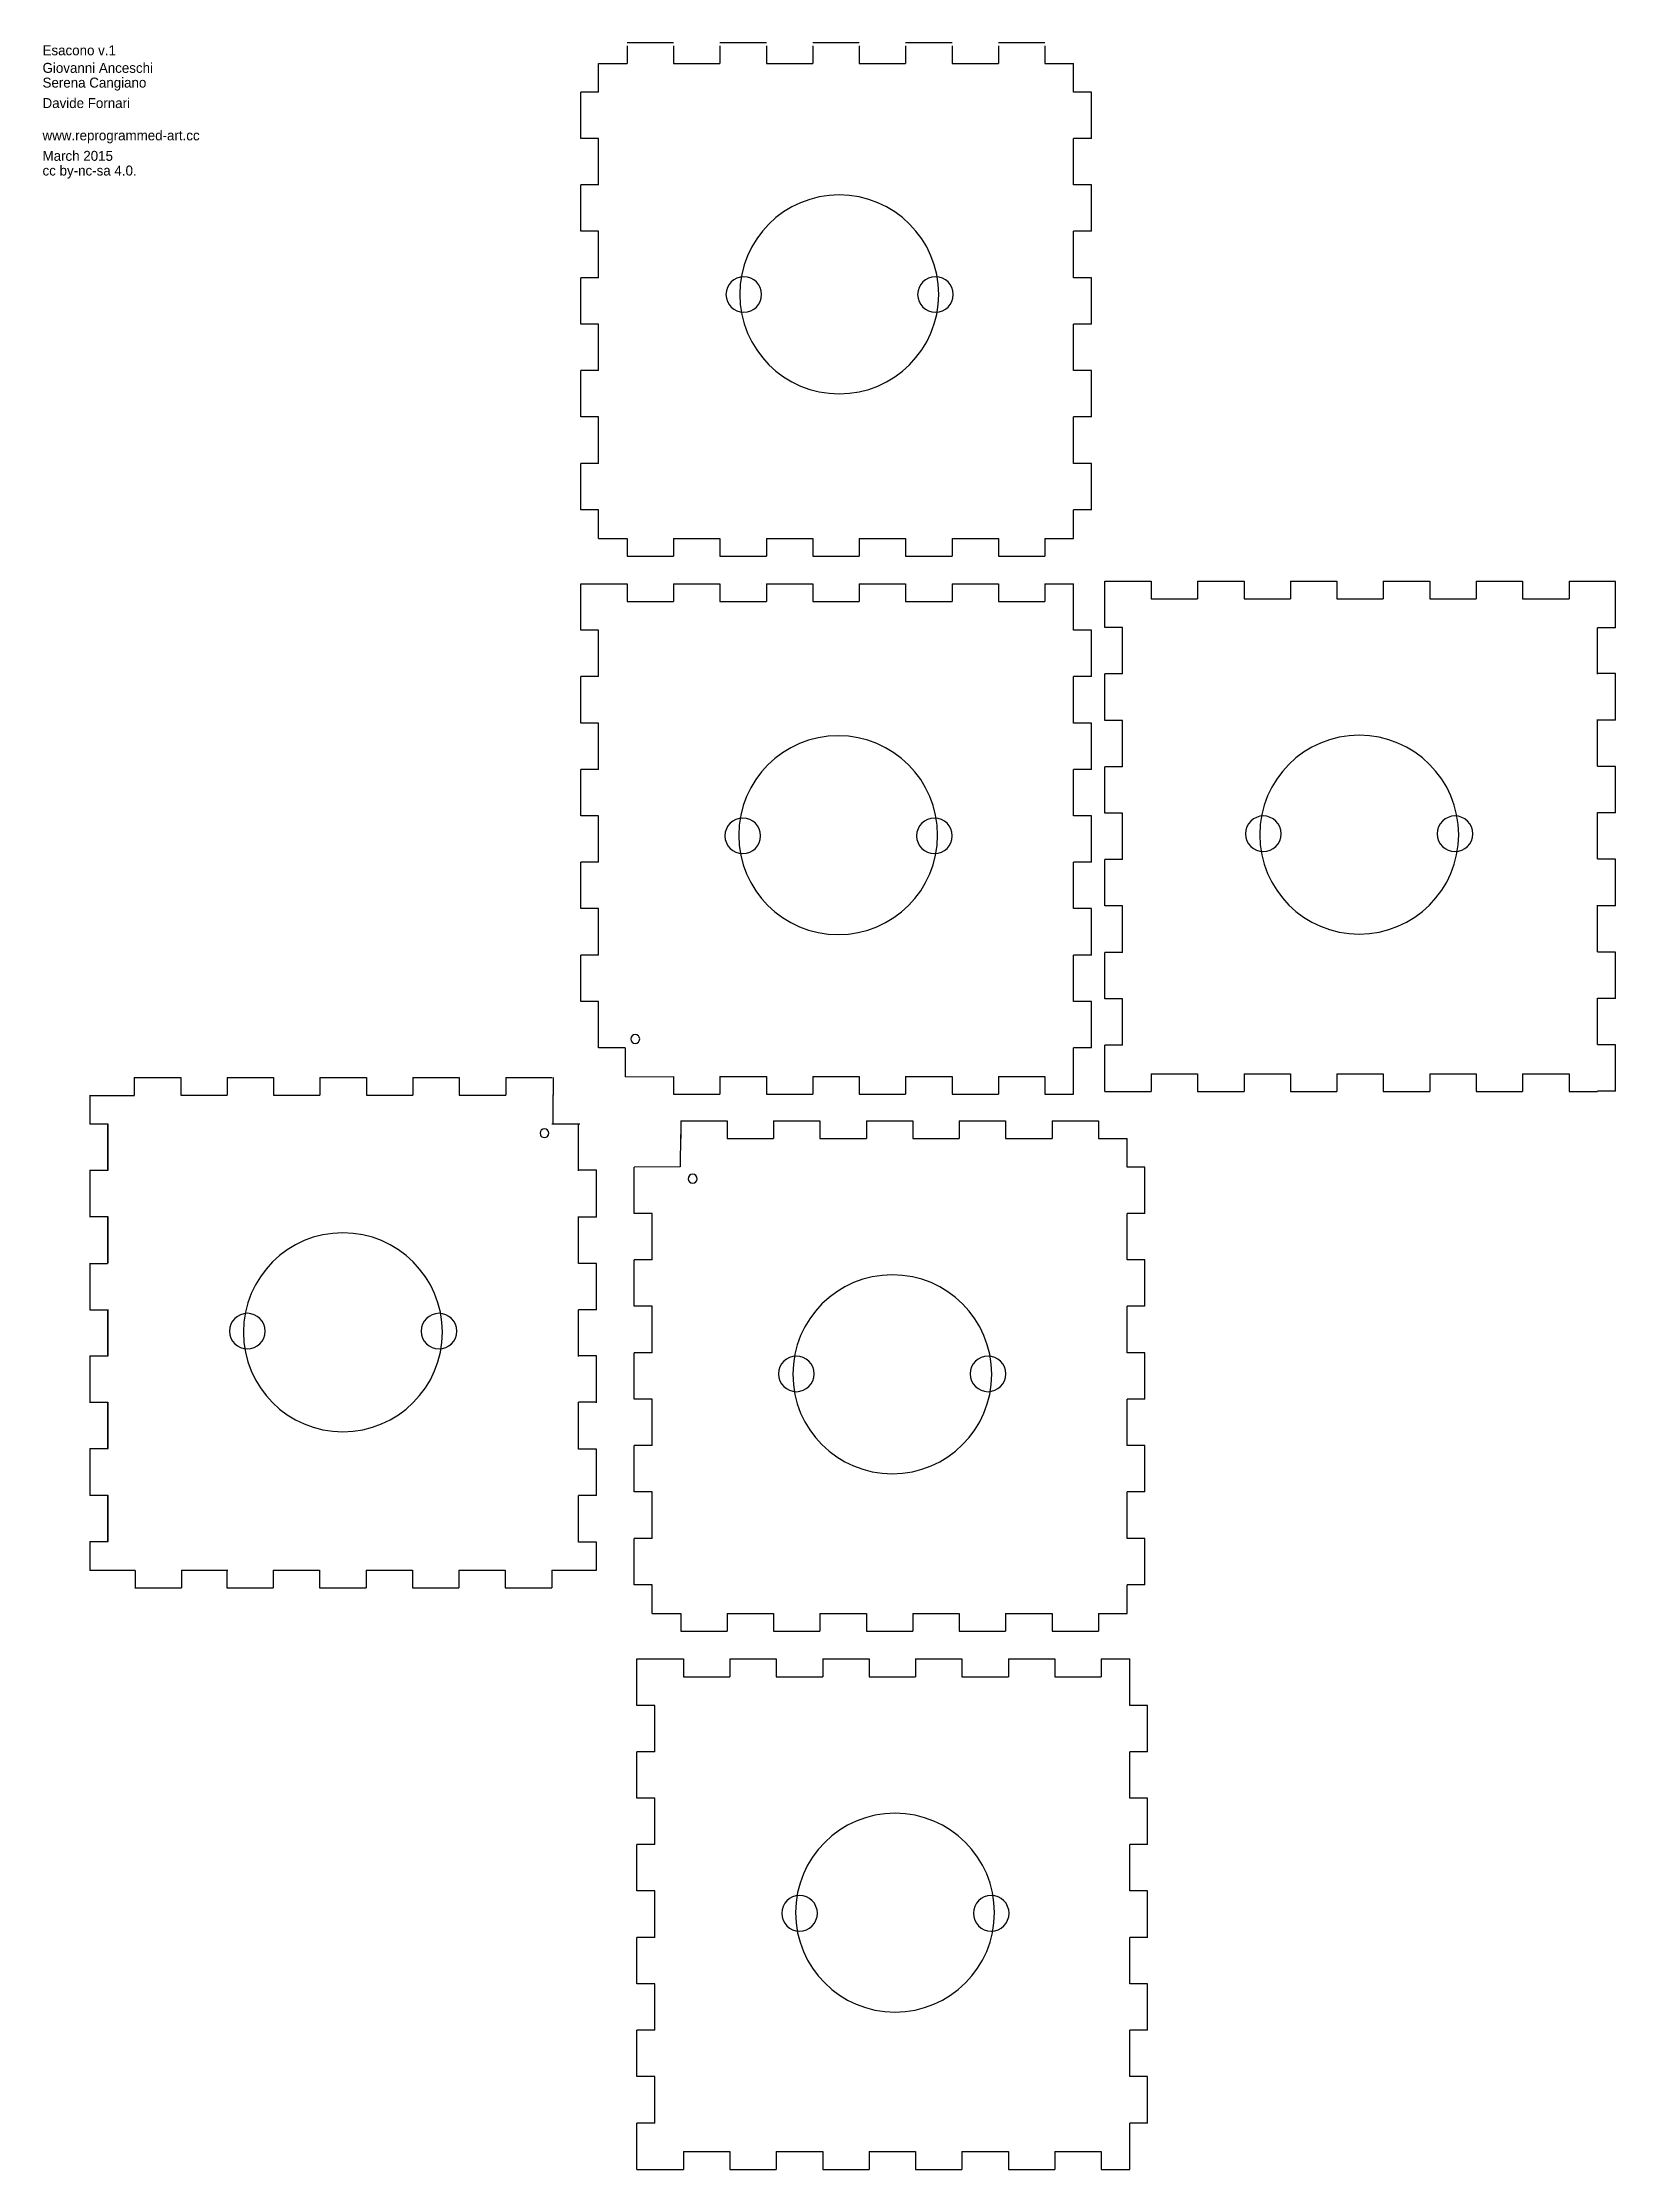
# Model space of a CAD drawing. Extents: x 11 to 541, y 11 to 728.
import ezdxf

# ---------------------------------------------------------------- set-up
doc = ezdxf.new("R2010")
doc.units = 0
doc.header["$MEASUREMENT"] = 0
doc.layers.add('LIVELLO_1', color=7, linetype='CONTINUOUS')
doc.layers.add('LIVELLO_2', color=7, linetype='CONTINUOUS')

# ---------------------------------------------------------------- blocks, each defined once
blk = doc.blocks.new('BLOCK_2')
at = {"layer": 'LIVELLO_1', "color": 7}
for points in [[(427.92, 461.43), (427.92, 458.12), (425.24, 455.43), (421.92, 455.43), (418.61, 455.43), (415.92, 458.12), (415.92, 461.43), (415.92, 464.75), (418.61, 467.43), (421.92, 467.43), (425.24, 467.43), (427.92, 464.75), (427.92, 461.43)], [(492.48, 461.43), (492.48, 458.12), (489.79, 455.43), (486.48, 455.43), (483.17, 455.43), (480.48, 458.12), (480.48, 461.43), (480.48, 464.75), (483.17, 467.43), (486.48, 467.43), (489.79, 467.43), (492.48, 464.75), (492.48, 461.43)]]:
    blk.add_open_spline(points, degree=3, knots=[0, 0, 0, 0, 1, 1, 1, 2, 2, 2, 3, 3, 3, 4, 4, 4, 4], dxfattribs=at)
blk = doc.blocks.new('BLOCK_3')
at = {"layer": 'LIVELLO_1', "color": 7}
for points in [[(271.73, 97.72), (271.73, 94.41), (269.04, 91.72), (265.73, 91.72), (262.42, 91.72), (259.73, 94.41), (259.73, 97.72), (259.73, 101.03), (262.42, 103.72), (265.73, 103.72), (269.04, 103.72), (271.73, 101.03), (271.73, 97.72)], [(336.29, 97.72), (336.29, 94.41), (333.6, 91.72), (330.29, 91.72), (326.98, 91.72), (324.29, 94.41), (324.29, 97.72), (324.29, 101.03), (326.98, 103.72), (330.29, 103.72), (333.6, 103.72), (336.29, 101.03), (336.29, 97.72)]]:
    blk.add_open_spline(points, degree=3, knots=[0, 0, 0, 0, 1, 1, 1, 2, 2, 2, 3, 3, 3, 4, 4, 4, 4], dxfattribs=at)
blk = doc.blocks.new('BLOCK_4')
at = {"layer": 'LIVELLO_1', "color": 7}
for points in [[(252.94, 643.11), (252.94, 639.8), (250.26, 637.11), (246.94, 637.11), (243.63, 637.11), (240.94, 639.8), (240.94, 643.11), (240.94, 646.43), (243.63, 649.11), (246.94, 649.11), (250.26, 649.11), (252.94, 646.43), (252.94, 643.11)], [(317.5, 643.11), (317.5, 639.8), (314.82, 637.11), (311.5, 637.11), (308.19, 637.11), (305.5, 639.8), (305.5, 643.11), (305.5, 646.43), (308.19, 649.11), (311.5, 649.11), (314.82, 649.11), (317.5, 646.43), (317.5, 643.11)]]:
    blk.add_open_spline(points, degree=3, knots=[0, 0, 0, 0, 1, 1, 1, 2, 2, 2, 3, 3, 3, 4, 4, 4, 4], dxfattribs=at)
blk = doc.blocks.new('BLOCK_5')
at = {"layer": 'LIVELLO_1', "color": 7}
for points in [[(270.64, 279.46), (270.64, 276.15), (267.96, 273.46), (264.64, 273.46), (261.33, 273.46), (258.64, 276.15), (258.64, 279.46), (258.64, 282.77), (261.33, 285.46), (264.64, 285.46), (267.96, 285.46), (270.64, 282.77), (270.64, 279.46)], [(335.2, 279.46), (335.2, 276.15), (332.51, 273.46), (329.2, 273.46), (325.89, 273.46), (323.2, 276.15), (323.2, 279.46), (323.2, 282.77), (325.89, 285.46), (329.2, 285.46), (332.51, 285.46), (335.2, 282.77), (335.2, 279.46)]]:
    blk.add_open_spline(points, degree=3, knots=[0, 0, 0, 0, 1, 1, 1, 2, 2, 2, 3, 3, 3, 4, 4, 4, 4], dxfattribs=at)
blk = doc.blocks.new('BLOCK_6')
at = {"layer": 'LIVELLO_1', "color": 7}
for points in [[(252.59, 460.73), (252.59, 457.41), (249.91, 454.73), (246.59, 454.73), (243.28, 454.73), (240.59, 457.41), (240.59, 460.73), (240.59, 464.04), (243.28, 466.73), (246.59, 466.73), (249.91, 466.73), (252.59, 464.04), (252.59, 460.73)], [(317.15, 460.73), (317.15, 457.41), (314.46, 454.73), (311.15, 454.73), (307.84, 454.73), (305.15, 457.41), (305.15, 460.73), (305.15, 464.04), (307.84, 466.73), (311.15, 466.73), (314.46, 466.73), (317.15, 464.04), (317.15, 460.73)]]:
    blk.add_open_spline(points, degree=3, knots=[0, 0, 0, 0, 1, 1, 1, 2, 2, 2, 3, 3, 3, 4, 4, 4, 4], dxfattribs=at)

msp = doc.modelspace()

# ---------------------------------------------------------------- linework, layer by layer
at = {"layer": 'LIVELLO_1', "color": 7}
for points in [[(207.64, 728), (223.27, 728)], [(207.64, 726.94), (207.64, 720.94)], [(223.27, 726.94), (223.27, 720.94)], [(238.91, 728), (254.55, 728)], [(238.91, 726.94), (238.91, 720.94)], [(254.55, 726.94), (254.55, 720.94)], [(270.18, 728), (285.82, 728)], [(270.18, 726.94), (270.18, 720.94)], [(285.82, 726.94), (285.82, 720.94)], [(301.45, 728), (317.09, 728)], [(301.45, 726.94), (301.45, 720.94)], [(317.09, 726.94), (317.09, 720.94)], [(332.73, 728), (348.36, 728)], [(332.73, 726.94), (332.73, 720.94)], [(348.36, 726.94), (348.36, 720.94)], [(198, 720.94), (207.64, 720.94)], [(198, 711.31), (198, 720.94)], [(223.27, 720.94), (238.91, 720.94)], [(254.55, 720.94), (270.18, 720.94)], [(285.82, 720.94), (301.45, 720.94)], [(317.09, 720.94), (332.73, 720.94)], [(348.36, 720.94), (358, 720.94)], [(358, 711.31), (358, 720.94)], [(192, 695.67), (192, 711.31)], [(198, 711.31), (192, 711.31)], [(364, 711.31), (358, 711.31)], [(364, 695.67), (364, 711.31)], [(198, 695.67), (192, 695.67)], [(198, 680.03), (198, 695.67)], [(358, 680.03), (358, 695.67)], [(364, 695.67), (358, 695.67)], [(192, 664.4), (192, 680.03)], [(198, 680.03), (192, 680.03)], [(364, 680.03), (358, 680.03)], [(364, 664.4), (364, 680.03)], [(198, 664.4), (192, 664.4)], [(198, 648.76), (198, 664.4)], [(358, 648.76), (358, 664.4)], [(364, 664.4), (358, 664.4)], [(192, 633.12), (192, 648.76)], [(198, 648.76), (192, 648.76)], [(364, 648.76), (358, 648.76)], [(364, 633.12), (364, 648.76)], [(198, 633.12), (192, 633.12)], [(198, 617.49), (198, 633.12)], [(358, 617.49), (358, 633.12)], [(364, 633.12), (358, 633.12)], [(192, 601.85), (192, 617.49)], [(198, 617.49), (192, 617.49)], [(364, 617.49), (358, 617.49)], [(364, 601.85), (364, 617.49)], [(198, 601.85), (192, 601.85)], [(198, 586.21), (198, 601.85)], [(358, 586.21), (358, 601.85)], [(364, 601.85), (358, 601.85)], [(192, 570.58), (192, 586.21)], [(198, 586.21), (192, 586.21)], [(364, 586.21), (358, 586.21)], [(364, 570.58), (364, 586.21)], [(198, 570.58), (192, 570.58)], [(198, 560.94), (198, 570.58)], [(358, 560.94), (358, 570.58)], [(364, 570.58), (358, 570.58)], [(198, 560.94), (207.64, 560.94)], [(207.64, 560.94), (207.64, 554.94)], [(223.27, 560.94), (223.27, 554.94)], [(223.27, 560.94), (238.91, 560.94)], [(238.91, 560.94), (238.91, 554.94)], [(254.55, 560.94), (254.55, 554.94)], [(254.55, 560.94), (270.18, 560.94)], [(270.18, 560.94), (270.18, 554.94)], [(285.82, 560.94), (285.82, 554.94)], [(285.82, 560.94), (301.45, 560.94)], [(301.45, 560.94), (301.45, 554.94)], [(317.09, 560.94), (317.09, 554.94)], [(317.09, 560.94), (332.73, 560.94)], [(332.73, 560.94), (332.73, 554.94)], [(348.36, 560.94), (348.36, 554.94)], [(348.36, 560.94), (358, 560.94)], [(207.64, 554.94), (223.27, 554.94)], [(238.91, 554.94), (254.55, 554.94)], [(270.18, 554.94), (285.82, 554.94)], [(301.45, 554.94), (317.09, 554.94)], [(332.73, 554.94), (348.36, 554.94)], [(192, 545.65), (207.64, 545.65)], [(192, 530.01), (192, 545.65)], [(207.64, 545.65), (207.64, 539.65)], [(223.27, 545.65), (223.27, 539.65)], [(223.27, 545.65), (238.91, 545.65)], [(238.91, 545.65), (238.91, 539.65)], [(254.55, 545.65), (254.55, 539.65)], [(254.55, 545.65), (270.18, 545.65)], [(270.18, 545.65), (270.18, 539.65)], [(285.82, 545.65), (285.82, 539.65)], [(285.82, 545.65), (301.45, 545.65)], [(301.45, 545.65), (301.45, 539.65)], [(317.09, 545.65), (317.09, 539.65)], [(317.09, 545.65), (332.73, 545.65)], [(332.73, 545.65), (332.73, 539.65)], [(348.36, 545.65), (348.36, 539.65)], [(348.36, 545.65), (358, 545.65)], [(358, 530.01), (358, 545.65)], [(368.53, 546.54), (384.17, 546.54)], [(368.53, 530.91), (368.53, 546.54)], [(384.17, 546.54), (384.17, 540.54)], [(399.81, 546.54), (399.81, 540.54)], [(399.81, 546.54), (415.44, 546.54)], [(415.44, 546.54), (415.44, 540.54)], [(431.08, 546.54), (431.08, 540.54)], [(431.08, 546.54), (446.71, 546.54)], [(446.71, 546.54), (446.71, 540.54)], [(462.35, 546.54), (462.35, 540.54)], [(462.35, 546.54), (477.99, 546.54)], [(477.99, 546.54), (477.99, 540.54)], [(493.62, 546.54), (493.62, 540.54)], [(493.62, 546.54), (509.26, 546.54)], [(509.26, 546.54), (509.26, 540.54)], [(524.9, 546.54), (524.9, 540.54)], [(524.9, 546.54), (534.53, 546.54)], [(540.53, 546.43), (534.53, 546.43)], [(540.53, 530.79), (540.53, 546.43)], [(207.64, 539.65), (223.27, 539.65)], [(238.91, 539.65), (254.55, 539.65)], [(270.18, 539.65), (285.82, 539.65)], [(301.45, 539.65), (317.09, 539.65)], [(332.73, 539.65), (348.36, 539.65)], [(384.17, 540.54), (399.81, 540.54)], [(415.44, 540.54), (431.08, 540.54)], [(446.71, 540.54), (462.35, 540.54)], [(477.99, 540.54), (493.62, 540.54)], [(509.26, 540.54), (524.9, 540.54)], [(374.53, 530.91), (368.53, 530.91)], [(374.53, 515.27), (374.53, 530.91)], [(534.53, 515.16), (534.53, 530.79)], [(540.53, 530.79), (534.53, 530.79)], [(198, 530.01), (192, 530.01)], [(198, 514.37), (198, 530.01)], [(364, 530.01), (358, 530.01)], [(364, 514.37), (364, 530.01)], [(192, 498.74), (192, 514.37)], [(198, 514.37), (192, 514.37)], [(358, 498.74), (358, 514.37)], [(364, 514.37), (358, 514.37)], [(368.53, 499.63), (368.53, 515.27)], [(374.53, 515.27), (368.53, 515.27)], [(540.53, 515.39), (534.53, 515.39)], [(540.53, 499.75), (540.53, 515.39)], [(198, 498.74), (192, 498.74)], [(198, 483.1), (198, 498.74)], [(364, 498.74), (358, 498.74)], [(364, 483.1), (364, 498.74)], [(374.53, 499.63), (368.53, 499.63)], [(374.53, 484), (374.53, 499.63)], [(534.53, 484.24), (534.53, 499.87)], [(540.53, 499.75), (534.53, 499.75)], [(192, 467.47), (192, 483.1)], [(198, 483.1), (192, 483.1)], [(358, 467.47), (358, 483.1)], [(364, 483.1), (358, 483.1)], [(368.53, 468.36), (368.53, 484)], [(374.53, 484), (368.53, 484)], [(540.53, 484.11), (534.53, 484.11)], [(540.53, 468.48), (540.53, 484.11)], [(198, 467.47), (192, 467.47)], [(198, 451.83), (198, 467.47)], [(364, 467.47), (358, 467.47)], [(364, 451.83), (364, 467.47)], [(374.53, 468.36), (368.53, 468.36)], [(374.53, 452.73), (374.53, 468.36)], [(534.53, 452.96), (534.53, 468.6)], [(540.53, 468.48), (534.53, 468.48)], [(192, 436.19), (192, 451.83)], [(198, 451.83), (192, 451.83)], [(358, 436.19), (358, 451.83)], [(364, 451.83), (358, 451.83)], [(368.53, 437.09), (368.53, 452.73)], [(374.53, 452.73), (368.53, 452.73)], [(540.53, 452.84), (534.53, 452.84)], [(540.53, 437.2), (540.53, 452.84)], [(534.53, 421.69), (534.53, 437.33)], [(540.53, 437.2), (534.53, 437.2)], [(198, 436.19), (192, 436.19)], [(198, 420.56), (198, 436.19)], [(364, 436.19), (358, 436.19)], [(364, 420.56), (364, 436.19)], [(374.53, 437.09), (368.53, 437.09)], [(374.53, 421.45), (374.53, 437.09)], [(192, 404.92), (192, 420.56)], [(198, 420.56), (192, 420.56)], [(358, 404.92), (358, 420.56)], [(364, 420.56), (358, 420.56)], [(368.53, 405.82), (368.53, 421.45)], [(374.53, 421.45), (368.53, 421.45)], [(540.53, 421.57), (534.53, 421.57)], [(540.53, 405.93), (540.53, 421.57)], [(198, 404.92), (192, 404.92)], [(198, 389.28), (198, 404.92)], [(364, 404.92), (358, 404.92)], [(364, 389.28), (364, 404.92)], [(374.53, 405.82), (368.53, 405.82)], [(374.53, 390.18), (374.53, 405.82)], [(534.53, 390.42), (534.53, 406.05)], [(540.53, 405.93), (534.53, 405.93)], [(206.96, 389.28), (198, 389.28)], [(207.07, 379.55), (207.07, 389.3)], [(358, 373.65), (358, 389.28)], [(364, 389.28), (358, 389.28)], [(368.53, 374.54), (368.53, 390.18)], [(374.53, 390.18), (368.53, 390.18)], [(540.53, 390.29), (534.53, 390.29)], [(540.53, 374.66), (540.53, 390.29)], [(384.17, 380.54), (384.17, 374.54)], [(384.17, 380.54), (399.81, 380.54)], [(399.81, 380.54), (399.81, 374.54)], [(415.44, 380.54), (415.44, 374.54)], [(415.44, 380.54), (431.08, 380.54)], [(431.08, 380.54), (431.08, 374.54)], [(446.71, 380.54), (446.71, 374.54)], [(446.71, 380.54), (462.35, 380.54)], [(462.35, 380.54), (462.35, 374.54)], [(477.99, 380.54), (477.99, 374.54)], [(477.99, 380.54), (493.62, 380.54)], [(493.62, 380.54), (493.62, 374.54)], [(509.26, 380.54), (509.26, 374.54)], [(509.26, 380.54), (524.9, 380.54)], [(524.9, 380.54), (524.9, 374.54)], [(207.07, 379.55), (223.27, 379.65)], [(223.27, 379.65), (223.27, 373.65)], [(223.27, 373.65), (238.91, 373.65)], [(238.91, 379.65), (238.91, 373.65)], [(238.91, 379.65), (254.55, 379.65)], [(254.55, 379.65), (254.55, 373.65)], [(254.55, 373.65), (270.18, 373.65)], [(270.18, 379.65), (270.18, 373.65)], [(270.18, 379.65), (285.82, 379.65)], [(285.82, 379.65), (285.82, 373.65)], [(285.82, 373.65), (301.45, 373.65)], [(301.45, 379.65), (301.45, 373.65)], [(301.45, 379.65), (317.09, 379.65)], [(317.09, 379.65), (317.09, 373.65)], [(317.09, 373.65), (332.73, 373.65)], [(332.73, 379.65), (332.73, 373.65)], [(332.73, 379.65), (348.36, 379.65)], [(348.36, 379.65), (348.36, 373.65)], [(348.36, 373.65), (358, 373.65)], [(368.53, 374.54), (384.17, 374.54)], [(399.81, 374.54), (415.44, 374.54)], [(431.08, 374.54), (446.71, 374.54)], [(462.35, 374.54), (477.99, 374.54)], [(493.62, 374.54), (509.26, 374.54)], [(524.9, 374.54), (534.53, 374.54)], [(540.53, 374.66), (534.53, 374.66)], [(225.66, 360.07), (225.56, 349.19)], [(225.69, 364.76), (225.69, 358.77)], [(225.69, 364.76), (241.32, 364.76)], [(241.32, 364.76), (241.32, 358.77)], [(241.32, 358.77), (256.96, 358.77)], [(256.96, 364.76), (256.96, 358.77)], [(256.96, 364.76), (272.6, 364.76)], [(272.6, 364.76), (272.6, 358.77)], [(272.6, 358.77), (288.23, 358.77)], [(288.23, 364.76), (288.23, 358.77)], [(288.23, 364.76), (303.87, 364.76)], [(303.87, 364.76), (303.87, 358.77)], [(303.87, 358.77), (319.5, 358.77)], [(319.5, 364.76), (319.5, 358.77)], [(319.5, 364.76), (335.14, 364.76)], [(335.14, 364.76), (335.14, 358.77)], [(335.14, 358.77), (350.78, 358.77)], [(350.78, 364.76), (350.78, 358.77)], [(350.78, 364.76), (366.41, 364.76)], [(366.41, 364.76), (366.41, 358.77)], [(366.41, 358.77), (376.05, 358.77)], [(376.05, 349.13), (376.05, 358.77)], [(225.56, 349.19), (210.05, 349.13)], [(210.05, 333.49), (210.05, 349.13)], [(382.05, 349.13), (376.05, 349.13)], [(382.05, 333.49), (382.05, 349.13)], [(216.05, 333.49), (210.05, 333.49)], [(216.05, 317.86), (216.05, 333.49)], [(376.05, 317.86), (376.05, 333.49)], [(382.05, 333.49), (376.05, 333.49)], [(210.05, 302.22), (210.05, 317.86)], [(216.05, 317.86), (210.05, 317.86)], [(382.05, 317.86), (376.05, 317.86)], [(382.05, 302.22), (382.05, 317.86)], [(216.05, 302.22), (210.05, 302.22)], [(216.05, 286.58), (216.05, 302.22)], [(376.05, 286.58), (376.05, 302.22)], [(382.05, 302.22), (376.05, 302.22)], [(210.05, 270.95), (210.05, 286.58)], [(216.05, 286.58), (210.05, 286.58)], [(382.05, 286.58), (376.05, 286.58)], [(382.05, 270.95), (382.05, 286.58)], [(216.05, 270.95), (210.05, 270.95)], [(216.05, 255.31), (216.05, 270.95)], [(376.05, 255.31), (376.05, 270.95)], [(382.05, 270.95), (376.05, 270.95)], [(210.05, 239.67), (210.05, 255.31)], [(216.05, 255.31), (210.05, 255.31)], [(382.05, 255.31), (376.05, 255.31)], [(382.05, 239.67), (382.05, 255.31)], [(216.05, 239.67), (210.05, 239.67)], [(216.05, 224.04), (216.05, 239.67)], [(376.05, 224.04), (376.05, 239.67)], [(382.05, 239.67), (376.05, 239.67)], [(210.05, 208.4), (210.05, 224.04)], [(216.05, 224.04), (210.05, 224.04)], [(382.05, 224.04), (376.05, 224.04)], [(382.05, 208.4), (382.05, 224.04)], [(216.05, 208.4), (210.05, 208.4)], [(216.05, 198.77), (216.05, 208.4)], [(376.05, 198.77), (376.05, 208.4)], [(382.05, 208.4), (376.05, 208.4)], [(216.05, 198.77), (225.69, 198.77)], [(225.69, 198.77), (225.69, 192.77)], [(241.32, 198.77), (241.32, 192.77)], [(241.32, 198.77), (256.96, 198.77)], [(256.96, 198.77), (256.96, 192.77)], [(272.6, 198.77), (272.6, 192.77)], [(272.6, 198.77), (288.23, 198.77)], [(288.23, 198.77), (288.23, 192.77)], [(303.87, 198.77), (303.87, 192.77)], [(303.87, 198.77), (319.5, 198.77)], [(319.5, 198.77), (319.5, 192.77)], [(335.14, 198.77), (335.14, 192.77)], [(335.14, 198.77), (350.78, 198.77)], [(350.78, 198.77), (350.78, 192.77)], [(366.41, 198.77), (366.41, 192.77)], [(366.41, 198.77), (376.05, 198.77)], [(225.69, 192.77), (241.32, 192.77)], [(256.96, 192.77), (272.6, 192.77)], [(288.23, 192.77), (303.87, 192.77)], [(319.5, 192.77), (335.14, 192.77)], [(350.78, 192.77), (366.41, 192.77)], [(210.96, 183.41), (226.6, 183.41)], [(210.96, 167.77), (210.96, 183.41)], [(226.6, 183.41), (226.6, 177.41)], [(242.24, 183.41), (242.24, 177.41)], [(242.24, 183.41), (257.87, 183.41)], [(257.87, 183.41), (257.87, 177.41)], [(273.51, 183.41), (273.51, 177.41)], [(273.51, 183.41), (289.14, 183.41)], [(289.14, 183.41), (289.14, 177.41)], [(304.78, 183.41), (304.78, 177.41)], [(304.78, 183.41), (320.42, 183.41)], [(320.42, 183.41), (320.42, 177.41)], [(336.05, 183.41), (336.05, 177.41)], [(336.05, 183.41), (351.69, 183.41)], [(351.69, 183.41), (351.69, 177.41)], [(367.33, 183.41), (367.33, 177.41)], [(367.33, 183.41), (376.96, 183.41)], [(376.96, 167.77), (376.96, 183.41)], [(226.6, 177.41), (242.24, 177.41)], [(257.87, 177.41), (273.51, 177.41)], [(289.14, 177.41), (304.78, 177.41)], [(320.42, 177.41), (336.05, 177.41)], [(351.69, 177.41), (367.33, 177.41)], [(216.96, 167.77), (210.96, 167.77)], [(216.96, 152.14), (216.96, 167.77)], [(382.96, 167.77), (376.96, 167.77)], [(382.96, 152.14), (382.96, 167.77)], [(210.96, 136.5), (210.96, 152.14)], [(216.96, 152.14), (210.96, 152.14)], [(376.96, 136.5), (376.96, 152.14)], [(382.96, 152.14), (376.96, 152.14)], [(216.96, 136.5), (210.96, 136.5)], [(216.96, 120.86), (216.96, 136.5)], [(382.96, 136.5), (376.96, 136.5)], [(382.96, 120.86), (382.96, 136.5)], [(210.96, 105.23), (210.96, 120.86)], [(216.96, 120.86), (210.96, 120.86)], [(376.96, 105.23), (376.96, 120.86)], [(382.96, 120.86), (376.96, 120.86)], [(216.96, 105.23), (210.96, 105.23)], [(216.96, 89.59), (216.96, 105.23)], [(382.96, 105.23), (376.96, 105.23)], [(382.96, 89.59), (382.96, 105.23)], [(210.96, 73.96), (210.96, 89.59)], [(216.96, 89.59), (210.96, 89.59)], [(376.96, 73.96), (376.96, 89.59)], [(382.96, 89.59), (376.96, 89.59)], [(216.96, 73.96), (210.96, 73.96)], [(216.96, 58.32), (216.96, 73.96)], [(382.96, 73.96), (376.96, 73.96)], [(382.96, 58.32), (382.96, 73.96)], [(210.96, 42.68), (210.96, 58.32)], [(216.96, 58.32), (210.96, 58.32)], [(376.96, 42.68), (376.96, 58.32)], [(382.96, 58.32), (376.96, 58.32)], [(216.96, 42.68), (210.96, 42.68)], [(216.96, 27.05), (216.96, 42.68)], [(382.96, 42.68), (376.96, 42.68)], [(382.96, 27.05), (382.96, 42.68)], [(210.96, 11.41), (210.96, 27.05)], [(216.96, 27.05), (210.96, 27.05)], [(376.96, 11.41), (376.96, 27.05)], [(382.96, 27.05), (376.96, 27.05)], [(226.6, 17.41), (226.6, 11.41)], [(226.6, 17.41), (242.24, 17.41)], [(242.24, 17.41), (242.24, 11.41)], [(257.87, 17.41), (257.87, 11.41)], [(257.87, 17.41), (273.51, 17.41)], [(273.51, 17.41), (273.51, 11.41)], [(289.14, 17.41), (289.14, 11.41)], [(289.14, 17.41), (304.78, 17.41)], [(304.78, 17.41), (304.78, 11.41)], [(320.42, 17.41), (320.42, 11.41)], [(320.42, 17.41), (336.05, 17.41)], [(336.05, 17.41), (336.05, 11.41)], [(351.69, 17.41), (351.69, 11.41)], [(351.69, 17.41), (367.33, 17.41)], [(367.33, 17.41), (367.33, 11.41)], [(210.96, 11.41), (226.6, 11.41)], [(242.24, 11.41), (257.87, 11.41)], [(273.51, 11.41), (289.14, 11.41)], [(304.78, 11.41), (320.42, 11.41)], [(336.05, 11.41), (351.69, 11.41)], [(367.33, 11.41), (376.96, 11.41)]]:
    msp.add_lwpolyline(points, dxfattribs=at)
for points in [[(279.09, 609.65), (260.59, 609.65), (245.59, 624.64), (245.59, 643.15), (245.59, 661.65), (260.59, 676.65), (279.09, 676.65), (297.59, 676.65), (312.59, 661.65), (312.59, 643.15), (312.59, 624.64), (297.59, 609.65), (279.09, 609.65)], [(454.23, 427.61), (435.74, 427.61), (420.73, 442.61), (420.73, 461.11), (420.73, 479.62), (435.74, 494.61), (454.23, 494.61), (472.73, 494.61), (487.73, 479.62), (487.73, 461.11), (487.73, 442.61), (472.73, 427.61), (454.23, 427.61)], [(278.74, 427.44), (260.24, 427.44), (245.24, 442.44), (245.24, 460.94), (245.24, 479.44), (260.24, 494.44), (278.74, 494.44), (297.24, 494.44), (312.24, 479.44), (312.24, 460.94), (312.24, 442.44), (297.24, 427.44), (278.74, 427.44)], [(211.87, 392.29), (211.87, 391.46), (211.2, 390.79), (210.37, 390.79), (209.54, 390.79), (208.87, 391.46), (208.87, 392.29), (208.87, 393.12), (209.54, 393.79), (210.37, 393.79), (211.2, 393.79), (211.87, 393.12), (211.87, 392.29)], [(231.22, 345.19), (231.22, 344.37), (230.54, 343.69), (229.72, 343.69), (228.89, 343.69), (228.22, 344.37), (228.22, 345.19), (228.22, 346.02), (228.89, 346.69), (229.72, 346.69), (230.54, 346.69), (231.22, 346.02), (231.22, 345.19)], [(296.96, 245.81), (278.46, 245.81), (263.46, 260.81), (263.46, 279.31), (263.46, 297.82), (278.46, 312.82), (296.96, 312.82), (315.46, 312.82), (330.46, 297.82), (330.46, 279.31), (330.46, 260.81), (315.46, 245.81), (296.96, 245.81)], [(297.88, 64.43), (279.38, 64.43), (264.38, 79.43), (264.38, 97.93), (264.38, 116.43), (279.38, 131.43), (297.88, 131.43), (316.37, 131.43), (331.38, 116.43), (331.38, 97.93), (331.38, 79.43), (316.37, 64.43), (297.88, 64.43)]]:
    msp.add_open_spline(points, degree=3, knots=[0, 0, 0, 0, 1, 1, 1, 2, 2, 2, 3, 3, 3, 4, 4, 4, 4], dxfattribs=at)
at = {"layer": 'LIVELLO_2', "color": 7}
for points in [[(26.68, 373.35), (26.68, 363.53)], [(41.73, 373.17), (26.68, 373.17)], [(26.69, 373.35), (26.69, 363.71)], [(41.64, 379.35), (41.64, 373.35)], [(41.64, 379.35), (57.28, 379.35)], [(57.28, 379.35), (57.28, 373.35)], [(57.28, 373.35), (72.92, 373.35)], [(72.92, 379.35), (72.92, 373.35)], [(72.92, 379.35), (88.55, 379.35)], [(88.55, 379.35), (88.55, 373.35)], [(88.55, 373.35), (104.19, 373.35)], [(104.19, 379.35), (104.19, 373.35)], [(104.19, 379.35), (119.83, 379.35)], [(119.83, 379.35), (119.83, 373.35)], [(119.83, 373.35), (135.46, 373.35)], [(135.46, 379.35), (135.46, 373.35)], [(135.46, 379.35), (151.1, 379.35)], [(151.1, 379.35), (151.1, 373.35)], [(151.1, 373.35), (166.74, 373.35)], [(166.74, 379.35), (166.74, 373.35)], [(166.74, 379.35), (182.37, 379.35)], [(182.61, 373.46), (182.61, 363.7)], [(182.72, 379.35), (182.72, 373.35)], [(26.68, 363.71), (32.68, 363.71)], [(26.69, 363.71), (32.69, 363.71)], [(32.68, 363.53), (32.68, 347.9)], [(32.69, 363.71), (32.69, 348.07)], [(182.27, 363.7), (191.66, 363.7)], [(191.29, 347.9), (191.29, 363.53)], [(191.3, 348.08), (191.3, 363.71)], [(26.68, 347.9), (26.68, 332.26)], [(26.69, 348.07), (32.69, 348.07)], [(26.69, 348.07), (26.69, 332.44)], [(197.3, 348.08), (191.3, 348.08)], [(197.29, 332.26), (197.29, 347.9)], [(197.3, 332.44), (197.3, 348.08)], [(26.69, 332.44), (32.69, 332.44)], [(32.68, 332.26), (32.68, 316.62)], [(32.69, 332.44), (32.69, 316.8)], [(191.29, 316.62), (191.29, 332.26)], [(197.29, 332.26), (191.29, 332.26)], [(191.3, 316.8), (191.3, 332.44)], [(26.68, 316.62), (32.68, 316.62)], [(26.68, 316.62), (26.68, 300.99)], [(26.69, 316.8), (26.69, 301.17)], [(197.29, 316.62), (191.29, 316.62)], [(197.29, 300.99), (197.29, 316.62)], [(26.68, 300.99), (32.68, 300.99)], [(32.68, 300.99), (32.68, 285.35)], [(32.69, 301.17), (32.69, 285.53)], [(191.29, 285.35), (191.29, 300.99)], [(197.29, 300.99), (191.29, 300.99)], [(26.68, 285.35), (26.68, 269.71)], [(26.69, 285.53), (32.69, 285.53)], [(26.69, 285.53), (26.69, 269.89)], [(197.3, 285.53), (191.3, 285.53)], [(197.29, 269.71), (197.3, 285.53)], [(26.69, 269.89), (32.69, 269.89)], [(32.68, 269.71), (32.68, 254.08)], [(32.69, 269.89), (32.69, 254.26)], [(191.29, 254.08), (191.3, 269.89)], [(197.3, 269.89), (191.3, 269.89)], [(26.68, 254.08), (26.68, 238.44)], [(26.69, 254.26), (32.69, 254.26)], [(26.69, 254.26), (26.69, 238.62)], [(197.29, 254.08), (191.29, 254.08)], [(197.29, 238.44), (197.29, 254.08)], [(26.69, 238.62), (32.69, 238.62)], [(32.68, 238.44), (32.68, 222.81)], [(32.69, 238.62), (32.69, 222.98)], [(191.29, 222.81), (191.29, 238.44)], [(197.29, 238.44), (191.29, 238.44)], [(26.68, 222.81), (26.68, 213.17)], [(26.69, 222.98), (32.69, 222.98)], [(26.69, 222.98), (26.69, 213.35)], [(197.29, 222.81), (191.29, 222.81)], [(197.3, 222.81), (191.3, 222.81)], [(197.3, 213.35), (197.29, 222.81)], [(41.93, 213.17), (26.68, 213.17)], [(41.93, 213.17), (41.93, 207.17)], [(57.52, 213.35), (57.52, 207.35)], [(57.52, 213.35), (73.16, 213.35)], [(72.8, 213.35), (72.8, 207.35)], [(88.44, 213.35), (88.44, 207.35)], [(88.44, 213.35), (104.08, 213.35)], [(104.08, 213.35), (104.08, 207.35)], [(119.71, 213.35), (119.71, 207.35)], [(119.71, 213.35), (135.35, 213.35)], [(135.35, 213.35), (135.35, 207.35)], [(150.98, 213.35), (150.98, 207.35)], [(150.98, 213.35), (166.62, 213.35)], [(166.62, 213.35), (166.62, 207.35)], [(182.26, 213.35), (182.26, 207.35)], [(182.26, 213.35), (197.3, 213.35)], [(41.88, 207.35), (57.52, 207.35)], [(72.8, 207.35), (88.44, 207.35)], [(104.08, 207.35), (119.71, 207.35)], [(135.35, 207.35), (150.98, 207.35)], [(166.62, 207.35), (182.26, 207.35)]]:
    msp.add_lwpolyline(points, dxfattribs=at)
for points in [[(181.3, 360.54), (181.3, 359.71), (180.63, 359.04), (179.8, 359.04), (178.97, 359.04), (178.3, 359.71), (178.3, 360.54), (178.3, 361.37), (178.97, 362.04), (179.8, 362.04), (180.63, 362.04), (181.3, 361.37), (181.3, 360.54)], [(111.91, 259.97), (93.41, 259.97), (78.41, 274.97), (78.41, 293.47), (78.41, 311.97), (93.41, 326.97), (111.91, 326.97), (130.41, 326.97), (145.41, 311.97), (145.41, 293.47), (145.41, 274.97), (130.41, 259.97), (111.91, 259.97)], [(85.73, 293.86), (85.73, 290.55), (83.04, 287.86), (79.73, 287.86), (76.41, 287.86), (73.73, 290.55), (73.73, 293.86), (73.73, 297.18), (76.41, 299.86), (79.73, 299.86), (83.04, 299.86), (85.73, 297.18), (85.73, 293.86)], [(150.29, 293.86), (150.29, 290.55), (147.6, 287.86), (144.29, 287.86), (140.97, 287.86), (138.29, 290.55), (138.29, 293.86), (138.29, 297.18), (140.97, 299.86), (144.29, 299.86), (147.6, 299.86), (150.29, 297.18), (150.29, 293.86)]]:
    msp.add_open_spline(points, degree=3, knots=[0, 0, 0, 0, 1, 1, 1, 2, 2, 2, 3, 3, 3, 4, 4, 4, 4], dxfattribs=at)

# ---------------------------------------------------------------- block references
at = {"layer": 'LIVELLO_1'}
for name in ['BLOCK_4', 'BLOCK_6', 'BLOCK_2', 'BLOCK_5', 'BLOCK_3']:
    msp.add_blockref(name, (0, 0), dxfattribs=at)

# ---------------------------------------------------------------- texts
at = {"layer": 'LIVELLO_2', "color": 7, "char_height": 3.3584, "attachment_point": 7}
for s, insert in [('\\fSuisseBPIntl-Antique|b0|i0|c0|p34;\\W1;Esacono v.1', (10.75, 723.66)), ('\\fSuisseBPIntl-Antique|b0|i0|c0|p34;\\W1;Giovanni Anceschi', (10.75, 717.74)), ('\\fSuisseBPIntl-Antique|b0|i0|c0|p34;\\W1;Serena Cangiano', (10.75, 711.81)), ('\\fSuisseBPIntl-Antique|b0|i0|c0|p34;\\W1;Davide Fornari', (10.75, 705.88)), ('\\fSuisseBPIntl-Antique|b0|i0|c0|p34;\\W1;www.reprogrammed-art.cc', (10.75, 694.03)), ('\\fSuisseBPIntl-Antique|b0|i0|c0|p34;\\W1;March 2015', (10.75, 688.1)), ('\\fSuisseBPIntl-Antique|b0|i0|c0|p34;\\W1;cc by-nc-sa 4.0.', (10.75, 682.18))]:
    msp.add_mtext(s, dxfattribs=dict(at, insert=insert))

doc.saveas('drawing.dxf')
